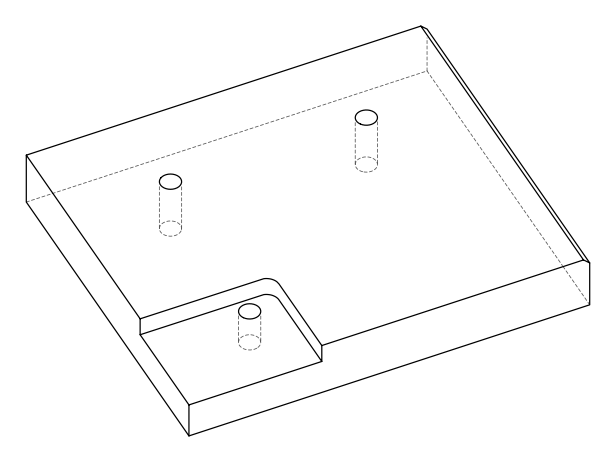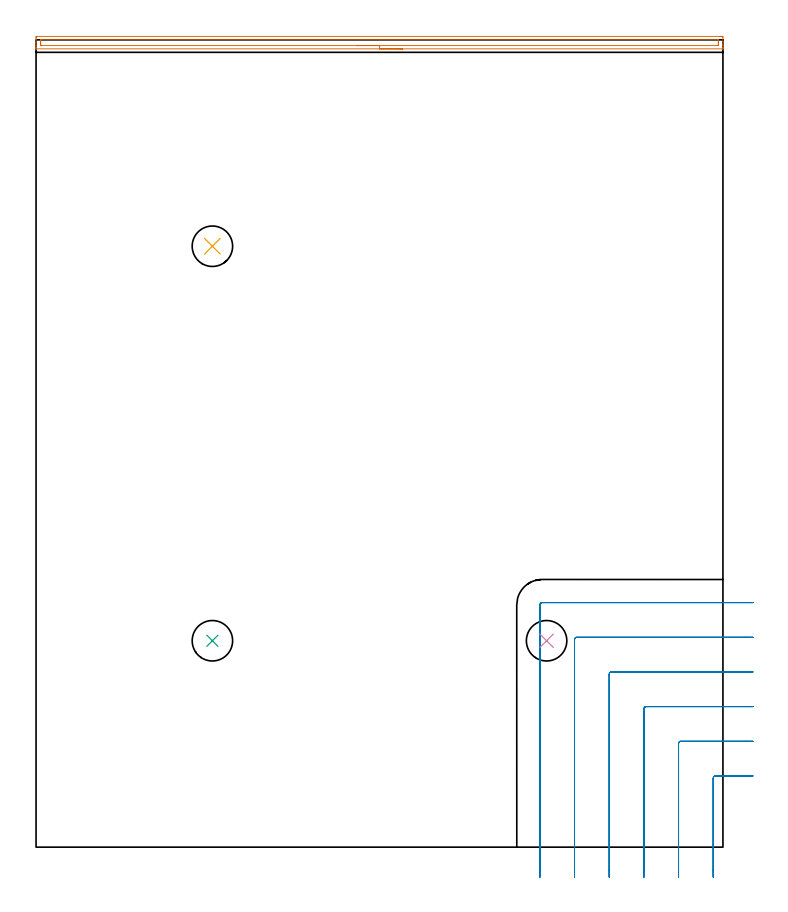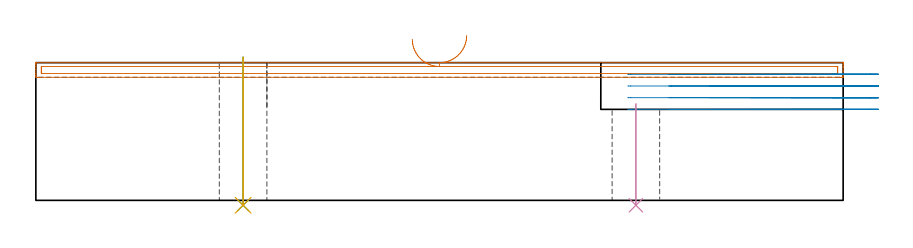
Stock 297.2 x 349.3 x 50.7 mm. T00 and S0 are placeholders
(PLAN: 5 operations, 2 tool changes, 12.7 min)
(1 AREA_MILL | FG_CHAMFER_SURFACE | UGT0205_001 | 4.95 min | 4339 mm3)
(2 MILL_CORNER_NOTCH_RECTANGULAR | CORNER_NOTCH_RECTANGULAR | UGT0201_104 | Follow Part, ap 5, ae 75% | 7.13 min | 177225 mm3)
(3 INDEXABLE_INSERT_DRILL_THROUGH_HOLE_FROM_SOLID | STEP1HOLE | NXT0302_006 | 0.22 min | 12193 mm3)
(4 INDEXABLE_INSERT_DRILL_THROUGH_HOLE_FROM_SOLID_1 | STEP1HOLE_1 | NXT0302_006 | 0.15 min | 8028 mm3)
(5 INDEXABLE_INSERT_DRILL_THROUGH_HOLE_FROM_SOLID_2 | STEP1HOLE_2 | NXT0302_006 | 0.22 min | 12177 mm3)
(TOOL UGT0205_001 | Chamfer Mill 20 x 3 x 45 deg. | D20 FL50 Z2)
(TOOL UGT0201_104 | End Mill 20 mm | D20 FL22 Z2)
(TOOL NXT0302_006 | Index. Insert Drill 17.5mm [880-D1750L25-05] | D17.5 PA176 FL88 Z2)
(OP 1 AREA_MILL)
G17 G21 G94 G90
T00 M6
G54
G17 G0 G90 X158.6 Y345.4 S1061 M3
G43 Z60.7 H0
G94 G1 X158.562 Z59.828 F250.
X158.448 Z58.963
X158.259 Z58.112
X157.997 Z57.28
X157.663 Z56.474
X157.26 Z55.7
X156.792 Z54.964
X156.26 Z54.272
X155.671 Z53.629
X155.028 Z53.039
X154.336 Z52.508
X153.6 Z52.04
X152.826 Z51.637
X152.02 Z51.303
X151.188 Z51.041
X150.337 Z50.852
X149.472 Z50.738
X148.6 Z50.7
X0.181
X0.009 Y345.403 Z50.688
X0.008 Y345.418 Z50.673
X0. Y345.797 Z50.303
Y346.057 Z50.043
Y346.774 Z49.321
Y348.016 Z48.08
Y349.426 Z46.669
Y350.048 Z46.048
X0.003 Y350.31 Z45.786
X0.009 Y350.791 Z45.305
X0.139 Y350.795 Z45.303
X0.628 Y350.8 Z45.3
X296.077
X296.572 Y350.799 Z45.301
X297.061 Y350.795 Z45.303
X297.191 Y350.791 Z45.305
X297.2 Y350.31 Z45.786
Y348.542 Z47.553
Y347.132 Z48.964
Y346.774 Z49.321
Y346.056 Z50.043
Y345.797 Z50.302
X297.193 Y345.418 Z50.673
X297.191 Y345.403 Z50.688
X297.02 Y345.4 Z50.7
X148.6
Y346.814 Z49.286
X2.375 Y346.815 Z49.285
X2.018 Y346.821 Z49.279
X2.01 Y346.936 Z49.164
X2.003 Y347.183 Z48.917
X2.001 Y347.658 Z48.442
X2. Y348.07 Z48.03
Y348.542 Z47.558
X2.002 Y348.953 Z47.147
X2.01 Y349.365 Z46.735
X2.012 Y349.38 Z46.72
X2.018 Y349.382 Z46.718
X2.043 Y349.384 Z46.716
X2.097 Y349.385 Z46.715
X2.203 Y349.386 Z46.714
X294.825 Y349.385 Z46.715
X295.182 Y349.379 Z46.721
X295.19 Y349.264 Z46.836
X295.197 Y349.017 Z47.083
X295.199 Y348.542 Z47.558
X295.2 Y348.13 Z47.97
Y347.658 Z48.442
X295.198 Y347.248 Z48.852
X295.19 Y346.835 Z49.265
X295.188 Y346.82 Z49.28
X295.182 Y346.818 Z49.282
X295.157 Y346.816 Z49.284
X295.103 Y346.815 Z49.285
X294.997 Y346.814 Z49.286
X148.6
X147.728 Z49.324
X146.864 Z49.438
X146.012 Z49.626
X145.18 Z49.889
X144.374 Z50.223
X143.6 Z50.625
X142.864 Z51.094
X142.172 Z51.625
X141.529 Z52.215
X140.94 Z52.858
X140.409 Z53.55
X139.94 Z54.286
X139.537 Z55.06
X139.203 Z55.866
X138.941 Z56.698
X138.752 Z57.549
X138.638 Z58.414
X138.6 Z59.286
G0 Z60.7
M5
M2
(OP 2 MILL_CORNER_NOTCH_RECTANGULAR)
G17 G21 G94 G90
T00 M6
G54
G17 G0 G90 X310.2 Y30.8 S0 M3
G43 Z60.7 H0
Z46.4
G94 G1 X307.2 F250.
X293.994 F500.
G3 X293. Y29.806 R1.
G1 Y-10.
Y-13. F250.
G0 Z60.7
X310.2 Y45.8
Z46.4
G1 X307.2
X278.994 F500.
G3 X278. Y44.806 R1.
G1 Y-10.
Y-13. F250.
G0 Z60.7
X310.2 Y60.8
Z46.4
G1 X307.2
X263.995 F500.
G3 X263. Y59.805 R1.
G1 Y-10.
Y-13. F250.
G0 Z60.7
X310.2 Y75.8
Z46.4
G1 X307.2
X248.995 F500.
G3 X248. Y74.805 R1.
G1 Y-10.
Y-13. F250.
G0 Z60.7
X310.2 Y90.8
Z46.4
G1 X307.2
X233.995 F500.
G3 X233. Y89.805 R1.
G1 Y-10.
Y-13. F250.
G0 Z60.7
X310.2 Y105.8
Z46.4
G1 X307.2
X218.996 F500.
G3 X218. Y104.804 R1.
G1 Y-10.
Y-13. F250.
G0 Z60.7
X310.2 Y30.8
Z42.1
G1 X307.2
X293.994 F500.
G3 X293. Y29.806 R1.
G1 Y-10.
Y-13. F250.
G0 Z60.7
X310.2 Y45.8
Z42.1
G1 X307.2
X278.994 F500.
G3 X278. Y44.806 R1.
G1 Y-10.
Y-13. F250.
G0 Z60.7
X310.2 Y60.8
Z42.1
G1 X307.2
X263.995 F500.
G3 X263. Y59.805 R1.
G1 Y-10.
Y-13. F250.
G0 Z60.7
X310.2 Y75.8
Z42.1
G1 X307.2
X248.995 F500.
G3 X248. Y74.805 R1.
G1 Y-10.
Y-13. F250.
G0 Z60.7
X310.2 Y90.8
Z42.1
G1 X307.2
X233.995 F500.
G3 X233. Y89.805 R1.
G1 Y-10.
Y-13. F250.
G0 Z60.7
X310.2 Y105.8
Z42.1
G1 X307.2
X218.996 F500.
G3 X218. Y104.804 R1.
G1 Y-10.
Y-13. F250.
G0 Z60.7
X310.2 Y30.8
Z37.8
G1 X307.2
X293.994 F500.
G3 X293. Y29.806 R1.
G1 Y-10.
Y-13. F250.
G0 Z60.7
X310.2 Y45.8
Z37.8
G1 X307.2
X278.994 F500.
G3 X278. Y44.806 R1.
G1 Y-10.
Y-13. F250.
G0 Z60.7
X310.2 Y60.8
Z37.8
G1 X307.2
X263.995 F500.
G3 X263. Y59.805 R1.
G1 Y-10.
Y-13. F250.
G0 Z60.7
X310.2 Y75.8
Z37.8
G1 X307.2
X248.995 F500.
G3 X248. Y74.805 R1.
G1 Y-10.
Y-13. F250.
G0 Z60.7
X310.2 Y90.8
Z37.8
G1 X307.2
X233.995 F500.
G3 X233. Y89.805 R1.
G1 Y-10.
Y-13. F250.
G0 Z60.7
X310.2 Y105.8
Z37.8
G1 X307.2
X218.996 F500.
G3 X218. Y104.804 R1.
G1 Y-10.
Y-13. F250.
G0 Z60.7
X310.2 Y30.8
Z33.5
G1 X307.2
X293.994 F500.
G3 X293. Y29.806 R1.
G1 Y-10.
Y-13. F250.
G0 Z60.7
X310.2 Y45.8
Z33.5
G1 X307.2
X278.994 F500.
G3 X278. Y44.806 R1.
G1 Y-10.
Y-13. F250.
G0 Z60.7
X310.2 Y60.8
Z33.5
G1 X307.2
X263.995 F500.
G3 X263. Y59.805 R1.
G1 Y-10.
Y-13. F250.
G0 Z60.7
X310.2 Y75.8
Z33.5
G1 X307.2
X248.995 F500.
G3 X248. Y74.805 R1.
G1 Y-10.
Y-13. F250.
G0 Z60.7
X310.2 Y90.8
Z33.5
G1 X307.2
X233.995 F500.
G3 X233. Y89.805 R1.
G1 Y-10.
Y-13. F250.
G0 Z60.7
X310.2 Y105.8
Z33.5
G1 X307.2
X218.996 F500.
G3 X218. Y104.804 R1.
G1 Y-10.
Y-13. F250.
G0 Z60.7
M5
M2
(OP 3 INDEXABLE_INSERT_DRILL_THROUGH_HOLE_FROM_SOLID)
G17 G21 G94 G90
T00 M6
G54
G17 G0 G90 X76.3 Y89.3 S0 M3
G43 Z60.7 H1
G94 G81 G98 Z-1.806 F250. R52.7
G80
M5
M2
(OP 4 INDEXABLE_INSERT_DRILL_THROUGH_HOLE_FROM_SOLID_1)
G17 G21 G94 G90
T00 M6
G54
G17 G0 G90 X220.9 Y89.3 S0 M3
G43 Z60.7 H1
G94 G81 G98 Z-1.806 F250. R35.5
G80
M5
M2
(OP 5 INDEXABLE_INSERT_DRILL_THROUGH_HOLE_FROM_SOLID_2)
G17 G21 G94 G90
T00 M6
G54
G17 G0 G90 X76.3 Y260. S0 M3
G43 Z60.7 H1
G94 G81 G98 Z-1.806 F250. R52.7
G80
M5
M2
